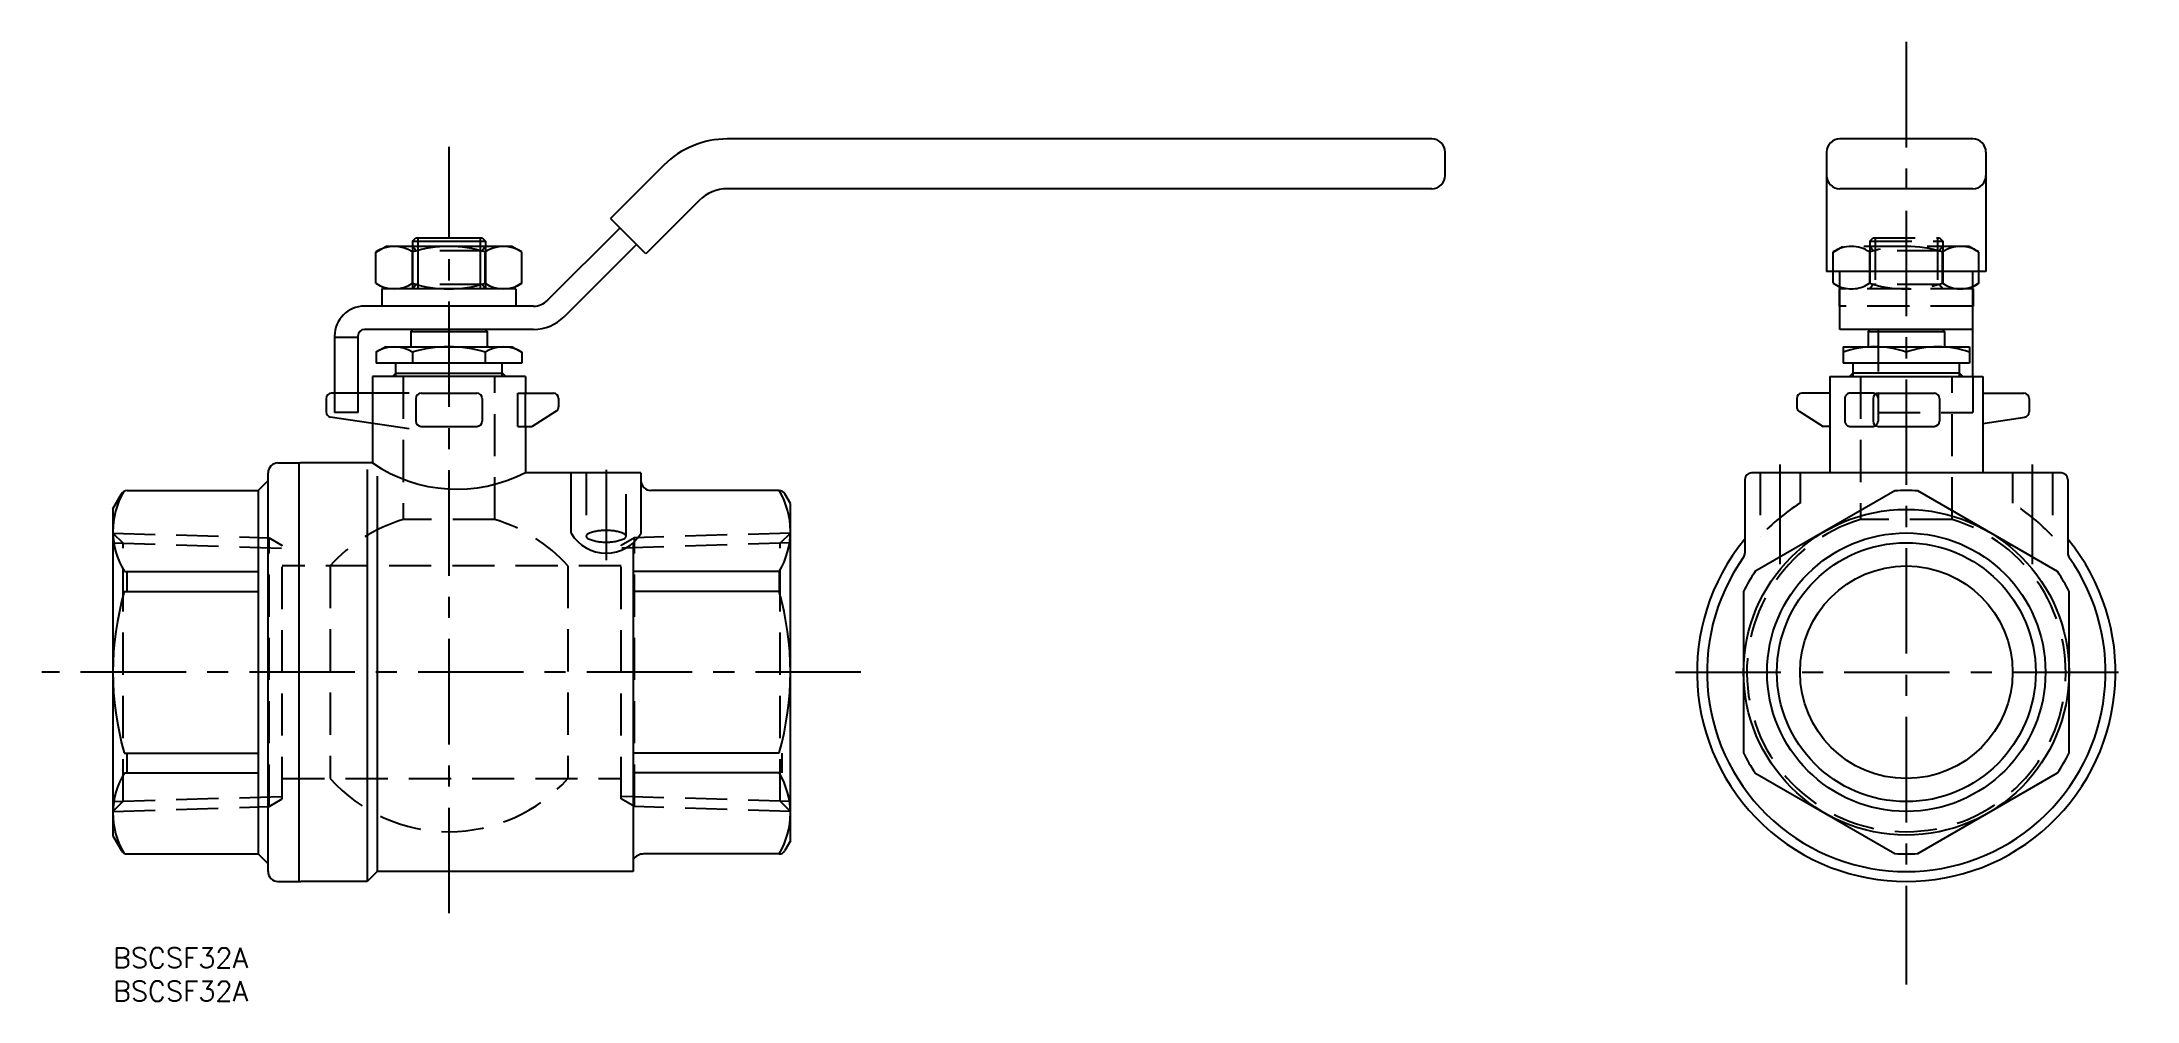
# Model space of a CAD drawing. Extents: x -11 to 305, y -8 to 136.
import ezdxf

# ---------------------------------------------------------------- set-up
doc = ezdxf.new("R2010")
doc.units = 0
doc.header["$LTSCALE"] = 0.5
doc.linetypes.add('CENTER', pattern=[50.8, 31.75, -6.35, 6.35, -6.35])
doc.linetypes.add('DASHED', pattern=[19.05, 12.7, -6.35])
for name, color, linetype in [('MSM_CENTER', 1, 'CENTER'), ('MSM_CONTINUOUS', 7, 'CONTINUOUS'), ('MSM_DASHED', 4, 'DASHED'), ('MSM_NARROW', 5, 'CONTINUOUS'), ('MSM_PART_NUMBER', 7, 'CONTINUOUS')]:
    doc.layers.add(name, color=color, linetype=linetype)
doc.styles.get("Standard").update_dxf_attribs({"font": 'txt.shx', "height": 3, "bigfont": 'bigfont.shx'})

msp = doc.modelspace()

# ---------------------------------------------------------------- linework, layer by layer
at = {"layer": 'MSM_CENTER'}
for p, q in [((270, 136.37), (270, -5.48)), ((50.6, 5.23), (50.6, 120.56)), ((251, 57.78), (251, 72.78)), ((289, 57.78), (289, 72.78)), ((74.25, 71.95), (74.25, 58.38)), ((112.61, 41.5), (-10.7, 41.5)), ((235.25, 41.5), (304.75, 41.5))]:
    msp.add_line(p, q, dxfattribs=at)
at = {"layer": 'MSM_CONTINUOUS'}
for p, q in [((198.57, 121.77), (92.5, 121.77)), ((280, 121.77), (260, 121.77)), ((82.96, 117.82), (74.93, 109.79)), ((200.57, 116.27), (200.57, 119.77)), ((258, 119.77), (258, 101.82)), ((282, 119.77), (282, 101.82)), ((198.57, 114.27), (92.5, 114.27)), ((280, 114.27), (260, 114.27)), ((88.26, 112.51), (80.24, 104.49)), ((76.35, 108.38), (65.45, 97.48)), ((80.24, 104.49), (74.93, 109.79)), ((39.6, 104.75), (41.07, 105.6)), ((39.6, 100.05), (39.6, 104.75)), ((60.07, 105.6), (41.07, 105.6)), ((45.09, 100.05), (45.09, 104.75)), ((45.1, 106.4), (45.6, 106.9)), ((45.1, 106.4), (45.1, 105.6)), ((45.1, 106.4), (56.1, 106.4)), ((45.6, 106.9), (55.6, 106.9)), ((55.6, 106.9), (56.1, 106.4)), ((56.06, 100.05), (56.06, 104.75)), ((56.1, 106.4), (56.1, 105.6)), ((61.54, 104.75), (60.07, 105.6)), ((61.54, 100.05), (61.54, 104.75)), ((78.82, 105.9), (67.92, 95)), ((282, 101.82), (258, 101.82)), ((259, 100.05), (259, 101.82)), ((260, 93.1), (260, 101.82)), ((280, 86), (280, 101.82)), ((280.94, 100.05), (280.94, 101.82)), ((39.6, 100.05), (41.07, 99.2)), ((60.67, 99.2), (40.47, 99.2)), ((40.47, 99.2), (40.47, 96.6)), ((61.54, 100.05), (60.07, 99.2)), ((60.67, 99.2), (60.67, 96.6)), ((259, 100.05), (260.01, 99.47)), ((259.87, 99.2), (259.87, 96.6)), ((259.87, 99.2), (260, 99.2)), ((280.94, 100.05), (280, 99.51)), ((280, 99.2), (280.07, 99.2)), ((280.07, 99.2), (280.07, 96.6)), ((63.33, 96.6), (37.87, 96.6)), ((259.87, 96.6), (260, 96.6)), ((280.07, 96.6), (280, 96.6)), ((33.37, 92.1), (33.37, 83.5)), ((33.37, 91.92), (36.87, 91.92)), ((36.87, 92.1), (36.87, 83.5)), ((63.33, 93.1), (37.87, 93.1)), ((44.85, 92.8), (45.15, 93.1)), ((44.85, 92.8), (56.35, 92.8)), ((44.85, 92.8), (44.85, 90.5)), ((56.05, 93.1), (56.35, 92.8)), ((56.35, 92.8), (56.35, 90.5)), ((280, 93.1), (260, 93.1)), ((264.25, 92.8), (264.55, 93.1)), ((264.25, 92.8), (275.75, 92.8)), ((264.25, 92.8), (264.25, 90.5)), ((275.45, 93.1), (275.75, 92.8)), ((275.75, 92.8), (275.75, 90.5)), ((41.1, 90.5), (39.63, 89.65)), ((39.63, 89.65), (39.63, 88)), ((41.1, 90.5), (60.1, 90.5)), ((45.09, 89.65), (45.09, 88)), ((56.06, 89.65), (56.06, 88)), ((60.1, 90.5), (61.57, 89.65)), ((61.57, 89.65), (61.57, 88)), ((260.5, 90.5), (260.5, 88)), ((260.5, 90.5), (279.5, 90.5)), ((279.5, 90.5), (279.5, 88)), ((62.1, 86), (39.1, 86)), ((39.1, 86), (39.1, 83.5)), ((61.57, 88), (39.63, 88)), ((42.57, 86.5), (42.07, 86)), ((42.57, 86.5), (58.63, 86.5)), ((42.6, 86), (42.6, 88)), ((58.6, 86), (58.6, 88)), ((59.13, 86), (58.63, 86.5)), ((62.1, 86), (62.1, 83.5)), ((258.5, 86), (281.5, 86)), ((258.5, 86), (258.5, 71.5)), ((279.5, 88), (260.5, 88)), ((261.47, 86), (261.97, 86.5)), ((261.97, 86.5), (261.47, 86)), ((262, 86.5), (261.97, 86.5)), ((262, 86), (262, 88)), ((278.03, 86.5), (262, 86.5)), ((278, 86), (278, 88)), ((278.03, 86.5), (278.53, 86)), ((278.53, 86), (278.03, 86.5)), ((281.5, 86), (281.5, 71.5)), ((32.1, 82.73), (32.1, 80.64)), ((44.6, 83.5), (32.86, 83.5)), ((45.6, 82.7), (45.6, 79.3)), ((46.4, 83.5), (54.8, 83.5)), ((55.6, 82.7), (55.6, 79.3)), ((60.96, 83.5), (66.31, 83.5)), ((67.1, 82.73), (67.1, 81.44)), ((253.5, 82.71), (253.5, 81.44)), ((258.5, 83.5), (254.28, 83.5)), ((265, 82.7), (265, 79.3)), ((265.8, 83.5), (274.2, 83.5)), ((275, 82.7), (275, 79.3)), ((281.5, 83.5), (287.71, 83.5)), ((288.5, 82.71), (288.5, 80.68)), ((44.6, 78.15), (32.72, 79.91)), ((39.1, 78.96), (39.1, 73)), ((66.73, 80.77), (63.1, 78.5)), ((253.87, 80.77), (257.5, 78.5)), ((281.5, 78.96), (287.83, 79.9)), ((46.4, 78.5), (54.8, 78.5)), ((62.1, 78.5), (62.1, 71.5)), ((258.5, 78.5), (257.5, 78.5)), ((265.8, 78.5), (274.2, 78.5)), ((24.85, 73), (28, 73)), ((28, 73), (28, 10)), ((39.1, 73), (28.3, 73)), ((21.85, 68.85), (23.35, 70.35)), ((23.35, 11.5), (23.35, 71.5)), ((38.3, 72), (38.3, 10)), ((39.8, 71), (39.8, 11.5)), ((79.5, 71.5), (62.1, 71.5)), ((69, 62.41), (69, 71.5)), ((79.5, 71.5), (79.5, 62.41)), ((245.7, 70.5), (245.7, 59.41)), ((293.3, 71.5), (246.7, 71.5)), ((294.3, 70.5), (294.3, 59.41)), ((0, 66.11), (1.3, 68.35)), ((2.16, 68.85), (21.85, 68.85)), ((21.85, 68.85), (21.85, 14.15)), ((100.29, 68.85), (81, 68.85)), ((102, 66.89), (101.15, 68.35)), ((102, 16.11), (102, 66.89)), ((268.28, 68.8), (247.22, 56.64)), ((292.78, 56.64), (271.72, 68.8)), ((0, 66.11), (0, 16.89)), ((78.3, 60.96), (78.3, 11.5)), ((1.71, 53.66), (21.85, 53.66)), ((1.72, 56.64), (21.85, 56.64)), ((2.11, 56.64), (2.11, 53.66)), ((100.29, 56.64), (78.3, 56.64)), ((100.29, 53.66), (78.3, 53.66)), ((100.29, 56.64), (100.29, 53.66)), ((245.5, 53.66), (245.5, 29.34)), ((294.5, 29.34), (294.5, 53.66)), ((1.71, 29.34), (21.85, 29.34)), ((2.11, 29.34), (2.11, 26.36)), ((100.29, 29.34), (78.3, 29.34)), ((100.69, 29.34), (100.69, 26.36)), ((1.72, 26.36), (21.85, 26.36)), ((100.29, 26.36), (78.3, 26.36)), ((247.22, 26.36), (268.28, 14.2)), ((271.72, 14.2), (292.78, 26.36)), ((0, 16.89), (1.3, 14.65)), ((102, 16.11), (101.15, 14.65)), ((2.16, 14.15), (21.85, 14.15)), ((21.85, 14.15), (23.35, 12.65)), ((100.29, 14.15), (79.9, 14.15)), ((24.85, 10), (28, 10)), ((38.3, 10), (28.3, 10)), ((39.8, 11.5), (38.3, 10)), ((78.3, 11.5), (39.8, 11.5))]:
    msp.add_line(p, q, dxfattribs=at)
for radius in [24.51, 20.96, 16]:
    msp.add_circle((270, 41.5), radius, dxfattribs=at)
for centre, radius, start, end in [((92.5, 108.27), 13.5, 90, 135), ((198.57, 119.77), 2, 0, 90), ((260, 119.77), 2, 90, 180), ((280, 119.77), 2, 0, 90), ((92.5, 108.27), 6, 90, 135), ((198.57, 116.27), 2, 270, 0), ((260, 116.27), 2, 180, 270), ((280, 116.27), 2, 270, 0), ((42.34, 100.74), 4.86, 55.6158, 124.3842), ((50.57, 87.45), 18.15, 72.412, 107.588), ((58.8, 100.74), 4.86, 55.6158, 124.3842), ((42.34, 104.06), 4.86, 235.6158, 304.3842), ((50.57, 117.35), 18.15, 252.412, 287.588), ((58.8, 104.06), 4.86, 235.6158, 304.3842), ((261.74, 104.06), 4.86, 235.6158, 248.9517), ((278.2, 104.06), 4.86, 291.7752, 304.3842), ((37.87, 92.1), 4.5, 90, 180), ((63.33, 99.6), 3, 270, 315), ((63.33, 99.6), 6.5, 270, 315), ((37.87, 92.1), 1, 90, 180), ((42.34, 85.64), 4.86, 55.6158, 124.3842), ((50.57, 72.35), 18.15, 72.412, 107.588), ((58.8, 85.64), 4.86, 55.6158, 124.3842), ((265.25, 76.78), 13.72, 69.7446, 110.2554), ((274.75, 76.78), 13.72, 69.7446, 110.2554), ((32.9, 82.7), 0.8, 90, 180), ((46.4, 82.7), 0.8, 90, 180), ((54.8, 82.7), 0.8, 0, 90), ((66.3, 82.7), 0.8, 360, 90), ((254.3, 82.7), 0.8, 90, 180), ((265.8, 82.7), 0.8, 90, 180), ((274.2, 82.7), 0.8, 0, 90), ((287.7, 82.7), 0.8, 0, 90), ((32.9, 80.69), 0.8, 180, 261.573), ((46.4, 79.3), 0.8, 180, 270), ((54.8, 79.3), 0.8, 270, 360), ((66.3, 81.44), 0.8, 302.0054, 0), ((254.3, 81.44), 0.8, 180, 237.9946), ((265.8, 79.3), 0.8, 180, 270), ((274.2, 79.3), 0.8, 270, 360), ((287.7, 80.69), 0.8, 278.427, 0), ((24.85, 71.5), 1.5, 90, 180), ((28.3, 72), 1, 90, 107.4576), ((51.78, 91.38), 22.33, 235.3895, 297.5242), ((81, 70.35), 1.5, 180, 270), ((246.7, 70.5), 1, 90, 180), ((293.3, 70.5), 1, 0, 90), ((11.7, 62.74), 11.7, 149.4461, 211.4457), ((2.16, 67.85), 1, 90, 150), ((90.3, 62.74), 11.7, 328.5543, 31.4457), ((100.29, 67.85), 1, 30, 90), ((270, 41.5), 27.35, 86.3892, 93.6108), ((74.25, 65.53), 6.11, 210.7226, 329.2774), ((270, 41.5), 31.5, 140.4823, 39.5177), ((270, 41.5), 30, 144.6992, 35.3008), ((244.7, 59.41), 1, 324.6992, 0), ((295.3, 59.41), 1, 180, 215.3008), ((44.03, 41.5), 44.03, 163.9719, 196.0281), ((57.97, 41.5), 44.03, 343.9719, 16.0281), ((270, 41.5), 27.35, 146.3892, 153.6108), ((270, 41.5), 27.35, 26.3892, 33.6108), ((270, 41.5), 27.35, 206.3892, 213.6108), ((270, 41.5), 27.35, 326.3892, 333.6108), ((11.7, 20.26), 11.7, 148.5543, 210.5539), ((90.3, 20.26), 11.7, 328.5543, 31.4457), ((2.16, 15.15), 1, 210, 270), ((79.9, 12.15), 2, 90, 143.2321), ((100.29, 15.15), 1, 270, 330), ((270, 41.5), 27.35, 266.3892, 273.6108), ((24.85, 11.5), 1.5, 180, 270), ((28.3, 11), 1, 252.5424, 270)]:
    msp.add_arc(centre, radius, start, end, dxfattribs=at)
at = {"layer": 'MSM_DASHED'}
for p, q in [((45.1, 105.6), (45.1, 99.2)), ((45.63, 104.92), (45.1, 105.6)), ((55.57, 104.92), (45.63, 104.92)), ((45.91, 105.6), (45.91, 99.2)), ((55.29, 105.6), (55.29, 99.2)), ((56.1, 105.6), (55.57, 104.92)), ((56.1, 105.6), (56.1, 99.2)), ((259, 104.75), (260.47, 105.6)), ((259, 101.82), (259, 104.75)), ((279.47, 105.6), (260.47, 105.6)), ((264.49, 100.05), (264.49, 104.75)), ((264.5, 106.4), (265, 106.9)), ((264.5, 106.4), (275.5, 106.4)), ((264.5, 106.4), (264.5, 99.2)), ((265.03, 104.92), (264.5, 105.6)), ((265, 106.9), (275, 106.9)), ((274.97, 104.92), (265.03, 104.92)), ((265.31, 106.9), (265.31, 99.2)), ((274.69, 106.9), (274.69, 99.2)), ((275.5, 105.6), (274.97, 104.92)), ((275, 106.9), (275.5, 106.4)), ((275.46, 100.05), (275.46, 104.75)), ((275.5, 106.4), (275.5, 99.2)), ((280.94, 104.75), (279.47, 105.6)), ((280.94, 101.82), (280.94, 104.75)), ((45.63, 99.88), (45.1, 99.2)), ((55.57, 99.88), (45.63, 99.88)), ((56.1, 99.2), (55.57, 99.88)), ((280, 99.2), (260, 99.2)), ((260.01, 99.47), (260.47, 99.2)), ((265.03, 99.88), (264.5, 99.2)), ((274.97, 99.88), (265.03, 99.88)), ((275.5, 99.2), (274.97, 99.88)), ((280, 99.51), (279.47, 99.2)), ((280, 96.6), (260, 96.6)), ((265.75, 93.1), (265.75, 79.3)), ((43.7, 86), (43.7, 64.49)), ((57.5, 64.49), (57.5, 86)), ((263.1, 86), (263.1, 64.49)), ((276.9, 64.49), (276.9, 86)), ((280, 86), (280, 80.6)), ((33.37, 83.5), (33.37, 80.6)), ((36.9, 80.6), (36.9, 83.5)), ((39.1, 83.5), (39.1, 78.96)), ((62.1, 78.5), (62.1, 83.5)), ((260.75, 82.7), (260.75, 79.3)), ((265, 83.5), (261.55, 83.5)), ((36.9, 80.6), (33.37, 80.6)), ((265.75, 80.6), (280, 80.6)), ((261.55, 78.5), (265, 78.5)), ((62.1, 71.49), (62.1, 71.5)), ((71.25, 71.5), (71.25, 61.97)), ((77.25, 61.97), (77.25, 71.5)), ((248, 71.5), (248, 61.97)), ((254, 71.5), (254, 66.93)), ((286, 71.5), (286, 66.93)), ((292, 71.5), (292, 61.97)), ((57.5, 64.49), (43.7, 64.49)), ((276.9, 64.49), (263.1, 64.49)), ((0, 62.45), (1.53, 60.93)), ((0, 62.45), (23.5, 61.72)), ((0, 60.98), (25.5, 60.18)), ((1.53, 22.07), (1.53, 60.93)), ((23.5, 21.28), (23.5, 61.72)), ((23.5, 61.72), (25.5, 60.57)), ((25.5, 22.43), (25.5, 60.57)), ((78.5, 61.72), (76.5, 60.57)), ((102, 60.98), (76.5, 60.18)), ((76.5, 22.43), (76.5, 60.57)), ((102, 62.45), (78.5, 61.72)), ((78.5, 21.28), (78.5, 61.72)), ((102, 62.45), (100.47, 60.93)), ((100.47, 22.07), (100.47, 60.93)), ((76.5, 57.5), (25.5, 57.5)), ((32.71, 57.5), (32.71, 25.5)), ((68.49, 57.5), (68.49, 25.5)), ((25.5, 25.5), (76.5, 25.5)), ((0, 22.02), (25.5, 22.82)), ((23.5, 21.28), (25.5, 22.43)), ((102, 22.02), (76.5, 22.82)), ((78.5, 21.28), (76.5, 22.43)), ((0, 20.54), (1.53, 22.07)), ((0, 20.54), (23.5, 21.28)), ((102, 20.54), (78.5, 21.28)), ((102, 20.54), (100.47, 22.07))]:
    msp.add_line(p, q, dxfattribs=at)
for centre, radius, start, end in [((261.74, 100.74), 4.86, 55.6158, 124.3842), ((269.97, 87.45), 18.15, 72.412, 107.588), ((278.2, 100.74), 4.86, 55.6158, 124.3842), ((261.74, 104.06), 4.86, 248.9517, 304.3842), ((269.97, 117.35), 18.15, 252.412, 287.588), ((278.2, 104.06), 4.86, 235.6158, 291.7752), ((261.55, 82.7), 0.8, 90, 180), ((264.95, 82.7), 0.8, 0, 90), ((261.55, 79.3), 0.8, 180, 270), ((264.95, 79.3), 0.8, 270, 0), ((270, 41.5), 30.05, 122.1725, 137.0667), ((270, 41.5), 30.05, 42.9333, 57.8275), ((50.6, 41.5), 24, 106.7083, 138.1897), ((50.6, 41.5), 24, 41.8103, 73.2917), ((270, 41.5), 24, 106.7083, 73.2917), ((71.75, 61.89), 0.508, 111.7341, 170.7277), ((71.75, 62.05), 0.508, 189.2723, 248.2659), ((74.07, 56.2), 6.64, 88.4104, 112.1257), ((74.07, 67.73), 6.64, 247.8743, 271.5896), ((74.43, 56.2), 6.64, 67.8743, 91.5896), ((74.43, 67.73), 6.64, 268.4104, 292.1257), ((76.75, 61.88), 0.51, 9.3749, 68.1633), ((76.75, 62.05), 0.51, 291.8367, 350.6251), ((50.6, 41.5), 24, 221.8103, 318.1897)]:
    msp.add_arc(centre, radius, start, end, dxfattribs=at)
at = {"layer": 'MSM_NARROW'}
for p, q in [((45.91, 106.9), (45.91, 105.6)), ((55.29, 106.9), (55.29, 105.6))]:
    msp.add_line(p, q, dxfattribs=at)
msp.add_circle((270, 41.5), 19.48, dxfattribs=at)
at = {"layer": 'MSM_PART_NUMBER'}
for q in [(60.96, 83.5), (63.1, 78.5)]:
    msp.add_line((60.96, 78.5), q, dxfattribs=at)

# ---------------------------------------------------------------- texts
for p in [(0, -3), (0, -8)]:
    msp.add_text('BSCSF32A', height=3, dxfattribs=at).set_placement(p)

doc.saveas('drawing.dxf')
